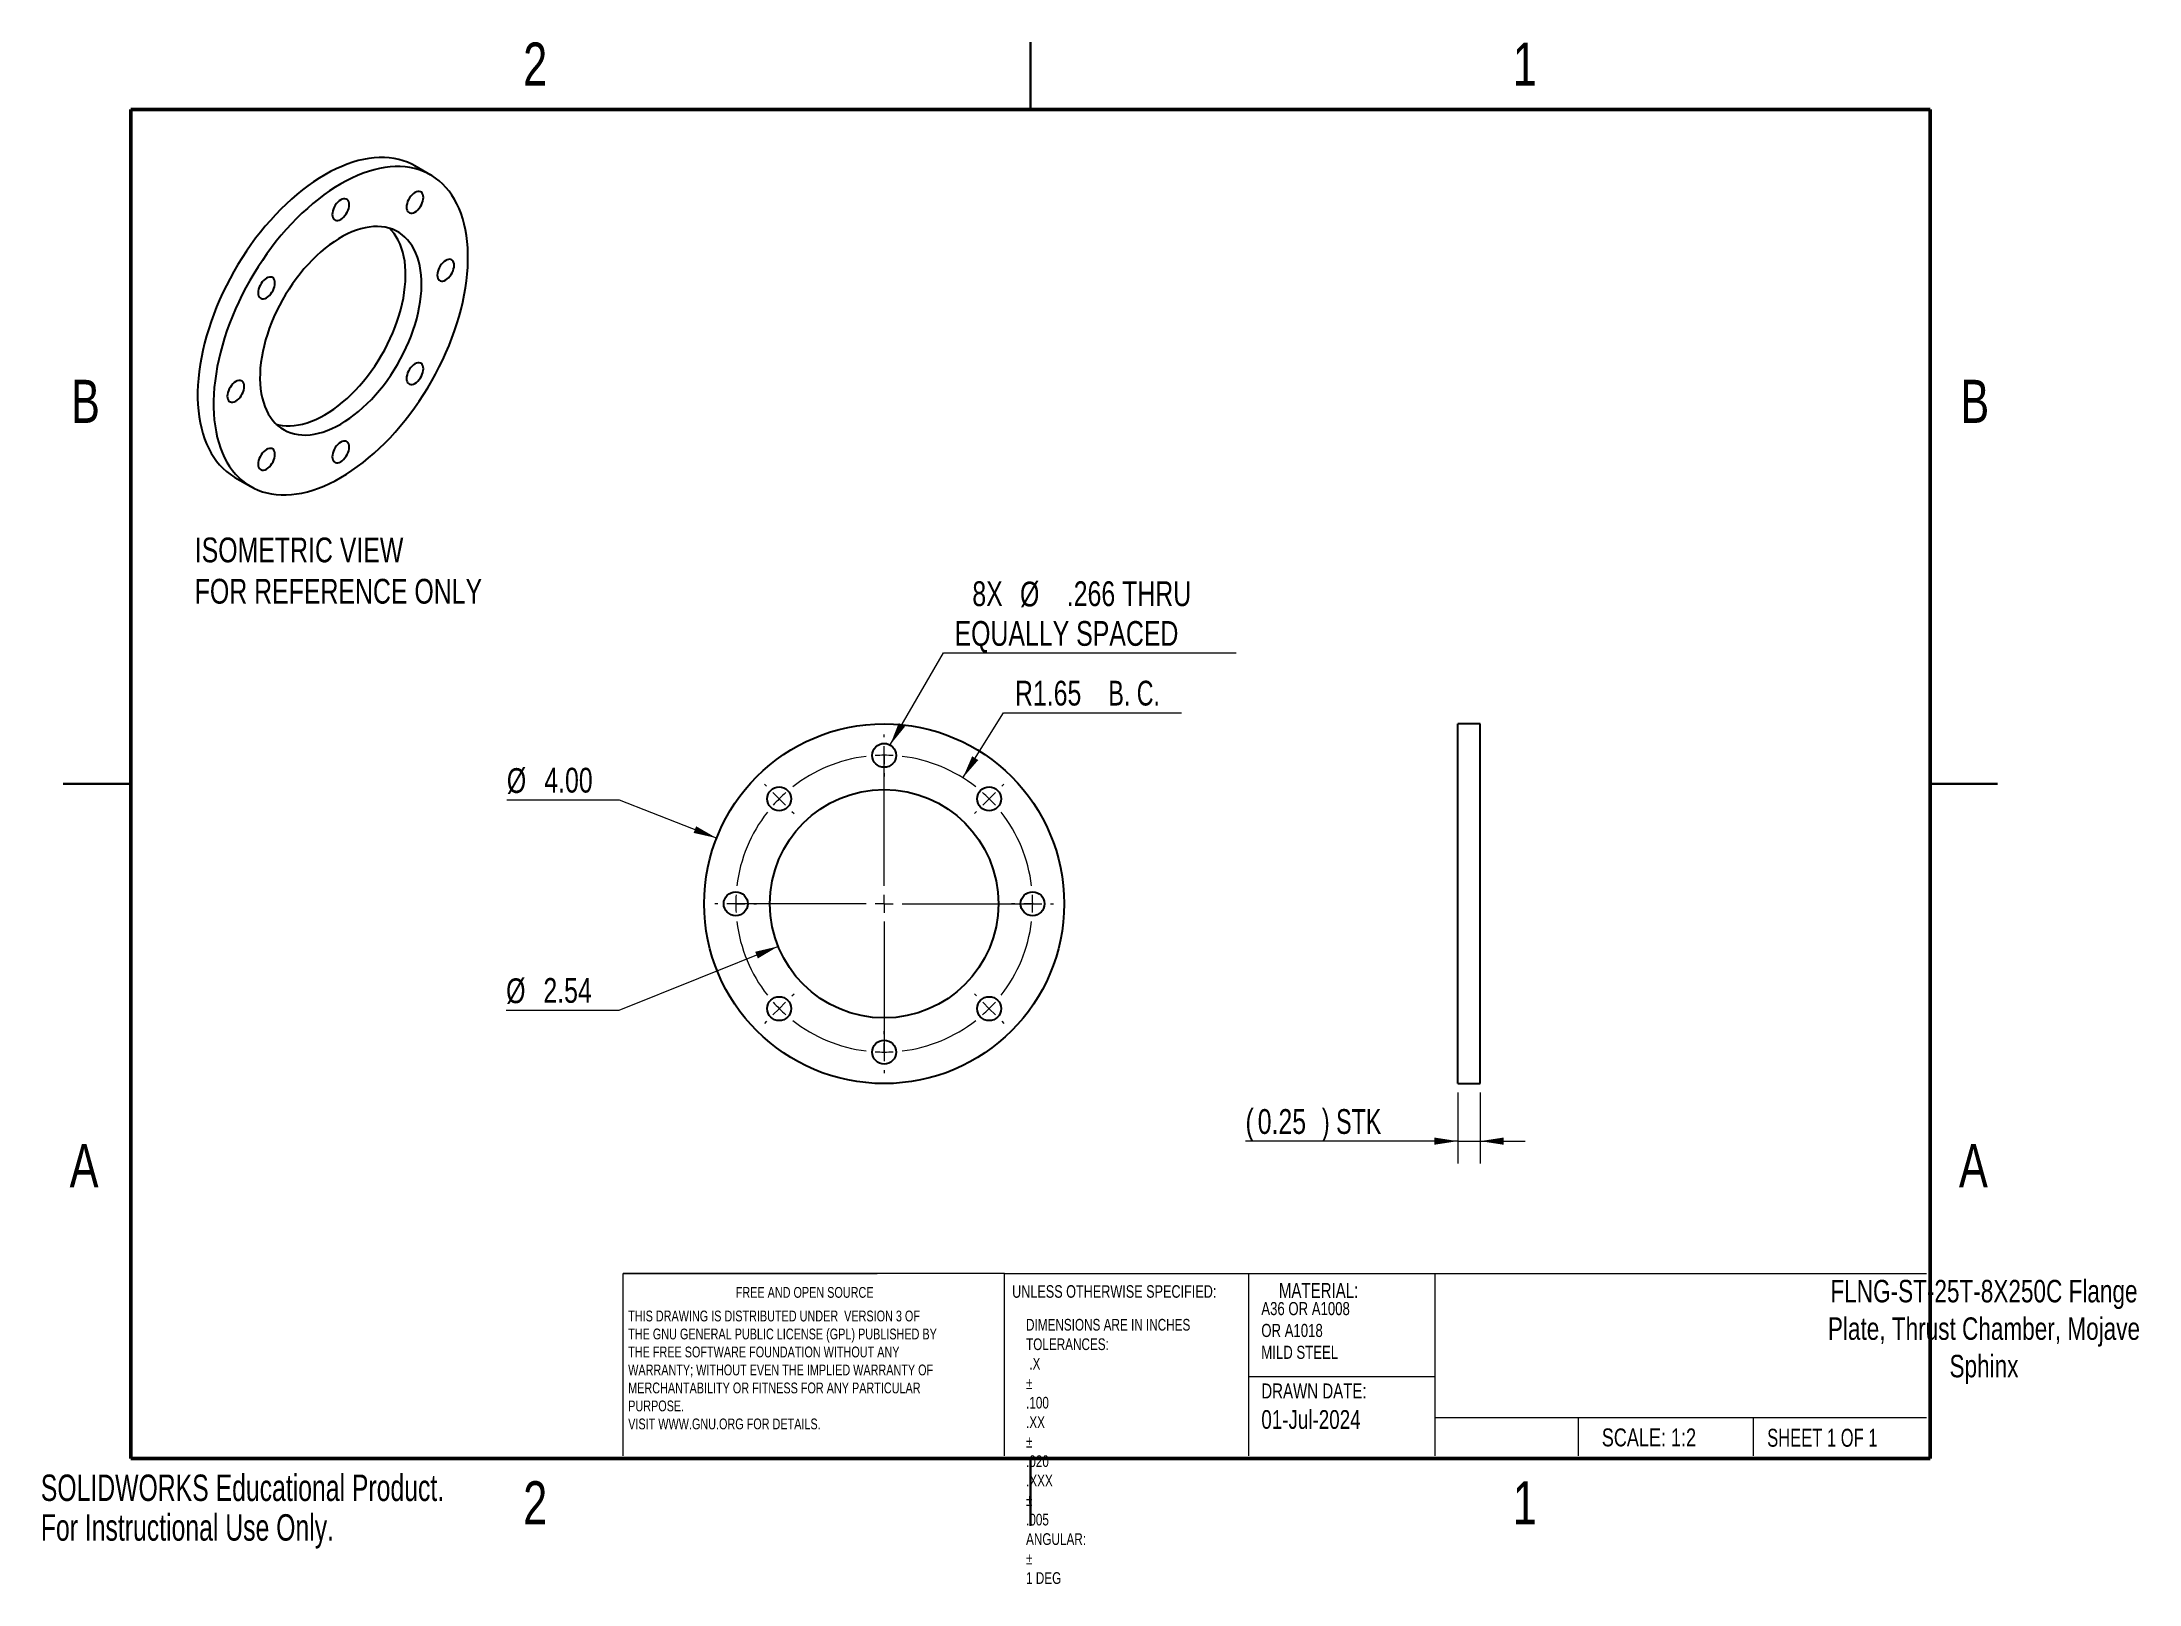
# Model space of a CAD drawing. Header units: inches. Extents: x 0 to 11.7, y -0.2 to 8.4.
import ezdxf

# ---------------------------------------------------------------- set-up
doc = ezdxf.new("R2010")
doc.units = ezdxf.units.IN
doc.header["$MEASUREMENT"] = 0
doc.linetypes.add('CENTERX2', pattern=[0.8, 0.5, -0.1, 0.1, -0.1])
doc.styles.add('SLDTEXTSTYLE0', font='TXT', dxfattribs={"width": 0.75})
doc.styles.add('SLDTEXTSTYLE1', font='TXT', dxfattribs={"width": 0.6875})
doc.styles.add('SLDTEXTSTYLE2', font='TXT', dxfattribs={"width": 0.7})
doc.dimstyles.new('SLDDIMSTYLE0', dxfattribs={"dimtxt": 0.137795, "dimasz": 0.13, "dimexe": 0, "dimexo": 0.0625, "dimgap": 0.034449, "dimtad": 0, "dimtih": 1, "dimtoh": 1, "dimlfac": 2, "dimrnd": 1e-09, "dimzin": 12, "dimdsep": 46, "dimtxsty": 'SLDTEXTSTYLE0', "dimsah": 1, "dimcen": 0, "dimadec": 0, "dimazin": 3, "dimtfac": 1, "dimtofl": 0, "dimtmove": 0, "dimatfit": 3, "dimfxl": 0, "dimfrac": 2, "dimtolj": 1, "dimtzin": 12, "dimarcsym": 0})
doc.dimstyles.new('SLDDIMSTYLE1', dxfattribs={"dimtxt": 0.137795, "dimasz": 0.13, "dimexe": 0, "dimexo": 0.0625, "dimgap": 0.034449, "dimtad": 0, "dimtih": 1, "dimtoh": 1, "dimlfac": 2, "dimrnd": 1e-09, "dimzin": 4, "dimdsep": 46, "dimtxsty": 'SLDTEXTSTYLE0', "dimsah": 1, "dimcen": 0, "dimadec": 0, "dimazin": 1, "dimtfac": 1, "dimtofl": 0, "dimtmove": 0, "dimatfit": 3, "dimfxl": 0, "dimfrac": 2, "dimtolj": 1, "dimtzin": 12, "dimarcsym": 0})
doc.dimstyles.new('SLDDIMSTYLE2', dxfattribs={"dimtxt": 0.137795, "dimasz": 0.13, "dimexe": 0, "dimexo": 0.0625, "dimgap": 0.034449, "dimtad": 0, "dimtih": 1, "dimtoh": 1, "dimdec": 3, "dimlfac": 2, "dimrnd": 1e-09, "dimzin": 12, "dimdsep": 46, "dimtxsty": 'SLDTEXTSTYLE0', "dimsah": 1, "dimcen": 0, "dimadec": 0, "dimazin": 3, "dimtfac": 1, "dimtofl": 0, "dimtmove": 0, "dimatfit": 3, "dimfxl": 0, "dimfrac": 2, "dimtolj": 1, "dimtzin": 12, "dimarcsym": 0})
doc.dimstyles.new('SLDDIMSTYLE3', dxfattribs={"dimtxt": 0.137795, "dimasz": 0.13, "dimexe": 0, "dimexo": 0.0625, "dimgap": 0.034449, "dimtad": 0, "dimtih": 1, "dimtoh": 1, "dimlfac": 2, "dimrnd": 1e-09, "dimzin": 12, "dimdsep": 46, "dimtxsty": 'SLDTEXTSTYLE0', "dimsah": 1, "dimcen": 0, "dimadec": 0, "dimazin": 3, "dimtfac": 1, "dimtofl": 0, "dimtmove": 0, "dimatfit": 3, "dimfxl": 0, "dimfrac": 2, "dimtolj": 1, "dimtzin": 12, "dimarcsym": 0})
doc.dimstyles.new('SLDDIMSTYLE4', dxfattribs={"dimtxt": 0.137795, "dimasz": 0.13, "dimexe": 0, "dimexo": 0.0625, "dimgap": 0.034449, "dimtad": 1, "dimlfac": 2, "dimrnd": 1e-09, "dimdsep": 46, "dimtxsty": 'SLDTEXTSTYLE0', "dimsah": 1, "dimcen": 0.09, "dimadec": 0, "dimazin": 2, "dimtfac": 1, "dimtmove": 0, "dimatfit": 0, "dimfxl": 0, "dimfrac": 2, "dimtolj": 1, "dimtzin": 12, "dimarcsym": 0})

# ---------------------------------------------------------------- blocks, each defined once
blk = doc.blocks.new('_D')
at = {"color": 7, "linetype": 'Continuous', "lineweight": 0}
for p, q in [((4.098, 3.347), (3.212, 2.991)), ((3.212, 2.991), (2.586, 2.991))]:
    blk.add_line(p, q, dxfattribs=at)
at = {"color": 7, "linetype": 'Continuous', "lineweight": 18}
blk.add_solid([(4.098, 3.347), (3.97, 3.317), (3.985, 3.28)], dxfattribs=at)
at = {"color": 7, "linetype": 'Continuous', "lineweight": 18, "char_height": 0.1378, "attachment_point": 1, "style": 'SLDTEXTSTYLE0'}
for s, insert in [('%%c', (2.586, 3.169)), ('2.54', (2.793, 3.171))]:
    blk.add_mtext(s, dxfattribs=dict(at, insert=insert))
blk = doc.blocks.new('_D_1')
at = {"color": 7, "linetype": 'Continuous', "lineweight": 0}
for p, q in [((3.217, 4.16), (2.59, 4.16)), ((3.756, 3.949), (3.217, 4.16))]:
    blk.add_line(p, q, dxfattribs=at)
at = {"color": 7, "linetype": 'Continuous', "lineweight": 18}
blk.add_solid([(3.756, 3.949), (3.642, 4.015), (3.628, 3.978)], dxfattribs=at)
at = {"color": 7, "linetype": 'Continuous', "lineweight": 18, "char_height": 0.1378, "attachment_point": 1, "style": 'SLDTEXTSTYLE0'}
for s, insert in [('%%c', (2.59, 4.338)), ('4.00', (2.798, 4.34))]:
    blk.add_mtext(s, dxfattribs=dict(at, insert=insert))
blk = doc.blocks.new('_D_2')
at = {"color": 7, "linetype": 'Continuous', "lineweight": 0}
for p, q in [((4.72, 4.467), (5.016, 4.979)), ((5.016, 4.979), (6.643, 4.979))]:
    blk.add_line(p, q, dxfattribs=at)
at = {"color": 7, "linetype": 'Continuous', "lineweight": 18}
blk.add_solid([(4.72, 4.467), (4.803, 4.569), (4.768, 4.589)], dxfattribs=at)
at = {"color": 7, "linetype": 'Continuous', "lineweight": 18, "char_height": 0.1378, "attachment_point": 1, "style": 'SLDTEXTSTYLE0'}
for s, insert in [('8X', (5.177, 5.377)), ('%%c', (5.442, 5.375)), ('.266 THRU', (5.702, 5.377)), ('EQUALLY SPACED', (5.078, 5.156))]:
    blk.add_mtext(s, dxfattribs=dict(at, insert=insert))
blk = doc.blocks.new('_D_3')
at = {"color": 7, "linetype": 'Continuous', "lineweight": 0}
for p, q in [((5.124, 4.284), (5.351, 4.646)), ((5.351, 4.646), (6.34, 4.646))]:
    blk.add_line(p, q, dxfattribs=at)
at = {"color": 7, "linetype": 'Continuous', "lineweight": 18}
blk.add_solid([(5.124, 4.284), (5.21, 4.383), (5.176, 4.404)], dxfattribs=at)
at = {"color": 7, "linetype": 'Continuous', "lineweight": 18, "char_height": 0.1378, "attachment_point": 1}
for s, insert, style in [('R1.65', (5.414, 4.824), 'SLDTEXTSTYLE0'), ('B. C.', (5.933, 4.824), 'SLDTEXTSTYLE2')]:
    blk.add_mtext(s, dxfattribs=dict(at, insert=insert, style=style))
blk = doc.blocks.new('SW_CENTERMARKSYMBOL_0')
at = {"color": 0, "linetype": 'Continuous', "lineweight": 18}
for p, q in [((-0.583, 0.342), (-0.583, 0.358)), ((-0.583, -0.483), (-0.583, 0.292)), ((-0.583, 0.242), (-0.583, 0.292)), ((-0.583, 0.242), (-0.583, 0.192)), ((-0.583, 0.142), (-0.583, 0.125)), ((-1.237, 0.071), (-1.249, 0.082)), ((-1.167, 0), (-1.202, 0.035)), ((-1.167, 0), (-1.131, -0.035)), ((0, 0), (-0.035, -0.035)), ((0, 0), (0.035, 0.035)), ((0.071, 0.071), (0.082, 0.082)), ((-1.096, -0.071), (-1.084, -0.082)), ((-0.071, -0.071), (-0.082, -0.082)), ((-0.583, -0.583), (-0.583, -0.533)), ((-1.508, -0.583), (-1.525, -0.583)), ((-0.683, -0.583), (-1.458, -0.583)), ((-1.408, -0.583), (-1.458, -0.583)), ((-1.408, -0.583), (-1.358, -0.583)), ((-1.308, -0.583), (-1.292, -0.583)), ((-0.583, -0.583), (-0.633, -0.583)), ((-0.583, -0.583), (-0.583, -0.633)), ((-0.583, -0.583), (-0.533, -0.583)), ((-0.583, -0.683), (-0.583, -1.458)), ((-0.483, -0.583), (0.292, -0.583)), ((0.142, -0.583), (0.125, -0.583)), ((0.242, -0.583), (0.192, -0.583)), ((0.242, -0.583), (0.292, -0.583)), ((0.342, -0.583), (0.358, -0.583)), ((-1.167, -1.167), (-1.131, -1.131)), ((-1.096, -1.096), (-1.084, -1.084)), ((-0.071, -1.096), (-0.082, -1.084)), ((0, -1.167), (-0.035, -1.131)), ((-1.237, -1.237), (-1.249, -1.249)), ((-1.167, -1.167), (-1.202, -1.202)), ((0, -1.167), (0.035, -1.202)), ((0.071, -1.237), (0.082, -1.249)), ((-0.583, -1.308), (-0.583, -1.292)), ((-0.583, -1.408), (-0.583, -1.358)), ((-0.583, -1.408), (-0.583, -1.458)), ((-0.583, -1.508), (-0.583, -1.525))]:
    blk.add_line(p, q, dxfattribs=at)
at = {"color": 0, "linetype": 'CENTERX2', "lineweight": 0}
for start, end in [(96.9449, 128.0551), (51.9449, 83.0551), (141.9449, 173.0551), (6.9449, 38.0551), (186.9449, 218.0551), (321.9449, 353.0551), (231.9449, 263.0551), (276.9449, 308.0551)]:
    blk.add_arc((-0.583, -0.583), 0.825, start, end, dxfattribs=at)
at = {"color": 0, "linetype": 'Continuous', "lineweight": 0}
for start, end in [(90, 93.4725), (86.5275, 90), (135, 138.4725), (131.5275, 135), (45, 48.4725), (41.5275, 45), (176.5275, 180), (0, 3.4725), (180, 183.4725), (356.5275, 0), (221.5275, 225), (315, 318.4725), (225, 228.4725), (311.5275, 315), (266.5275, 270), (270, 273.4725)]:
    blk.add_arc((-0.583, -0.583), 0.825, start, end, dxfattribs=at)
blk = doc.blocks.new('_D_4')
at = {"color": 7, "linetype": 'Continuous', "lineweight": 0}
for p, q in [((7.875, 2.534), (7.875, 2.139)), ((8, 2.534), (8, 2.139)), ((7.875, 2.264), (6.695, 2.264)), ((7.875, 2.264), (8, 2.264)), ((8, 2.264), (8.25, 2.264))]:
    blk.add_line(p, q, dxfattribs=at)
at = {"color": 7, "linetype": 'Continuous', "lineweight": 18}
for points in [[(7.875, 2.264), (7.745, 2.284), (7.745, 2.244)], [(8, 2.264), (8.13, 2.244), (8.13, 2.284)]]:
    blk.add_solid(points, dxfattribs=at)
at = {"color": 7, "linetype": 'Continuous', "lineweight": 18, "attachment_point": 1}
for s, insert, char_height, style in [('(', (6.695, 2.442), 0.138, 'SLDTEXTSTYLE0'), (') STK', (7.12, 2.442), 0.1378, 'SLDTEXTSTYLE2'), ('0.25', (6.763, 2.442), 0.1378, 'SLDTEXTSTYLE0')]:
    blk.add_mtext(s, dxfattribs=dict(at, insert=insert, char_height=char_height, style=style))

msp = doc.modelspace()

# ---------------------------------------------------------------- linework, layer by layer
at = {"color": 7, "linetype": 'Continuous', "lineweight": 25}
for p, q in [((5.5, 8.37504), (5.5, 7.99996)), ((5.5, 8), (5.5, 8.375)), ((2.16682, 7.636), (2.07843, 7.68702)), ((1.07852, 5.95493), (1.1669, 5.9039)), ((7.99997, 4.58406), (7.87497, 4.58406)), ((7.87497, 2.58406), (7.87497, 4.58406)), ((7.99997, 2.58406), (7.99997, 4.58406)), ((0.12496, 4.25), (0.50004, 4.25)), ((0.5, 4.25), (0.125, 4.25)), ((10.87504, 4.25), (10.49996, 4.25)), ((10.5, 4.25), (10.875, 4.25)), ((7.87497, 2.58406), (7.99997, 2.58406)), ((5.5, 0.12496), (5.5, 0.50004)), ((5.5, 0.5), (5.5, 0.125))]:
    msp.add_line(p, q, dxfattribs=at)
at = {"color": 7, "linetype": 'Continuous', "lineweight": 50}
for p, q in [((0.5, 0.5), (0.5, 8)), ((0.5, 8), (10.5, 8)), ((10.5, 8), (10.5, 0.5)), ((10.5, 0.5), (0.5, 0.5))]:
    msp.add_line(p, q, dxfattribs=at)
at = {"color": 7, "linetype": 'Continuous', "lineweight": 18}
for p, q in [((3.23601, 1.52795), (4.64813, 1.52816)), ((3.23601, 0.51433), (3.23601, 1.52795)), ((5.35568, 1.52795), (3.23601, 1.52795)), ((5.35568, 1.52795), (10.47987, 1.52795)), ((5.35568, 0.51433), (5.35568, 1.52795)), ((6.71362, 0.51433), (6.71362, 1.52795)), ((7.74765, 1.52795), (7.74765, 0.51433)), ((6.71362, 0.95605), (7.74765, 0.95605)), ((7.74765, 0.72722), (10.47987, 0.72722)), ((8.54429, 0.72722), (8.54429, 0.51433)), ((9.5162, 0.72722), (9.5162, 0.51433))]:
    msp.add_line(p, q, dxfattribs=at)
at = {"color": 7, "linetype": 'Continuous', "lineweight": 25, "flags": 128}
for points in [[(2.07843, 7.68702), (2.06161, 7.6961), (2.0383, 7.70674), (2.01409, 7.71564), (1.98902, 7.7228), (1.96316, 7.72818), (1.93653, 7.73179), (1.90921, 7.73362), (1.88124, 7.73366), (1.85268, 7.73192), (1.82358, 7.72839), (1.79401, 7.72308), (1.764, 7.71601), (1.73364, 7.70719), (1.70297, 7.69663), (1.67206, 7.68436), (1.64097, 7.6704), (1.60975, 7.65477), (1.57847, 7.63752), (1.5472, 7.61866), (1.51598, 7.59824), (1.48489, 7.57631), (1.45398, 7.55289), (1.42331, 7.52804), (1.39294, 7.5018), (1.36294, 7.47424), (1.33337, 7.44539), (1.30427, 7.41532), (1.27571, 7.38409), (1.24774, 7.35176), (1.22042, 7.31839), (1.19379, 7.28404), (1.16793, 7.24879), (1.14286, 7.2127), (1.11865, 7.17584), (1.09534, 7.13829), (1.07297, 7.10012), (1.0516, 7.0614), (1.03125, 7.02221), (1.01198, 6.98262), (0.99382, 6.94272), (0.9768, 6.90258), (0.96095, 6.86229), (0.94632, 6.82191), (0.93293, 6.78152), (0.92079, 6.74122), (0.90995, 6.70107), (0.90041, 6.66116), (0.8922, 6.62156), (0.88534, 6.58235), (0.87983, 6.54361), (0.87569, 6.50541), (0.87292, 6.46783), (0.87154, 6.43093), (0.87154, 6.39481), (0.87292, 6.35951), (0.87569, 6.32513), (0.87983, 6.29171), (0.88534, 6.25932), (0.8922, 6.22804), (0.90041, 6.19792), (0.90995, 6.16901), (0.92079, 6.14139), (0.93293, 6.11509), (0.94632, 6.09018), (0.96095, 6.06669), (0.9768, 6.04468), (0.99382, 6.0242), (1.01198, 6.00527), (1.03125, 5.98794), (1.0516, 5.97224), (1.07297, 5.9582), (1.07852, 5.95493)], [(1.66686, 5.95341), (1.69814, 5.97226), (1.72936, 5.99268), (1.76045, 6.01462), (1.79136, 6.03804), (1.82203, 6.06289), (1.85239, 6.08912), (1.88239, 6.11669), (1.91197, 6.14553), (1.94107, 6.1756), (1.96963, 6.20683), (1.9976, 6.23917), (2.02492, 6.27254), (2.05154, 6.30688), (2.07741, 6.34214), (2.10248, 6.37823), (2.12669, 6.41508), (2.15, 6.45264), (2.17236, 6.49081), (2.19374, 6.52953), (2.21408, 6.56872), (2.23336, 6.6083), (2.25152, 6.6482), (2.26854, 6.68834), (2.28438, 6.72864), (2.29902, 6.76902), (2.31241, 6.8094), (2.32454, 6.8497), (2.33539, 6.88985), (2.34493, 6.92977), (2.35313, 6.96937), (2.36, 7.00858), (2.36551, 7.04732), (2.36965, 7.08552), (2.37241, 7.1231), (2.3738, 7.15999), (2.3738, 7.19612), (2.37241, 7.23141), (2.36965, 7.2658), (2.36551, 7.29922), (2.36, 7.3316), (2.35313, 7.36289), (2.34493, 7.39301), (2.33539, 7.42191), (2.32454, 7.44954), (2.31241, 7.47583), (2.29902, 7.50075), (2.28438, 7.52423), (2.26854, 7.54624), (2.25152, 7.56673), (2.23336, 7.58566), (2.21408, 7.60299), (2.19374, 7.61869), (2.17236, 7.63273), (2.15, 7.64508), (2.12669, 7.65572), (2.10248, 7.66462), (2.07741, 7.67177), (2.05154, 7.67716), (2.02492, 7.68077), (1.9976, 7.6826), (1.96963, 7.68264), (1.94107, 7.68089), (1.91197, 7.67736), (1.88239, 7.67206), (1.85239, 7.66499), (1.82203, 7.65616), (1.79136, 7.64561), (1.76045, 7.63333), (1.72936, 7.61937), (1.69814, 7.60375), (1.66686, 7.58649), (1.63559, 7.56764), (1.60437, 7.54722), (1.57327, 7.52528), (1.54236, 7.50186), (1.5117, 7.47701), (1.48133, 7.45078), (1.45133, 7.42321), (1.42175, 7.39437), (1.39266, 7.3643), (1.36409, 7.33307), (1.33613, 7.30073), (1.3088, 7.26736), (1.28218, 7.23302), (1.25631, 7.19776), (1.23125, 7.16167), (1.20704, 7.12481), (1.18373, 7.08726), (1.16136, 7.04909), (1.13999, 7.01037), (1.11964, 6.97118), (1.10037, 6.9316), (1.0822, 6.8917), (1.06518, 6.85156), (1.04934, 6.81126), (1.03471, 6.77088), (1.02131, 6.7305), (1.00918, 6.6902), (0.99834, 6.65005), (0.9888, 6.61013), (0.98059, 6.57053), (0.97373, 6.53132), (0.96822, 6.49258), (0.96408, 6.45438), (0.96131, 6.4168), (0.95993, 6.37991), (0.95993, 6.34378), (0.96131, 6.30849), (0.96408, 6.2741), (0.96822, 6.24068), (0.97373, 6.2083), (0.98059, 6.17701), (0.9888, 6.14689), (0.99834, 6.11799), (1.00918, 6.09036), (1.02131, 6.06407), (1.03471, 6.03915), (1.04934, 6.01567), (1.06518, 5.99366), (1.0822, 5.97317), (1.10037, 5.95424), (1.11964, 5.93691), (1.13999, 5.92121), (1.16136, 5.90717), (1.18373, 5.89482), (1.20704, 5.88418), (1.23125, 5.87528), (1.25631, 5.86813), (1.28218, 5.86274), (1.3088, 5.85913), (1.33613, 5.8573), (1.36409, 5.85726), (1.39266, 5.85901), (1.42175, 5.86254), (1.45133, 5.86784), (1.48133, 5.87491), (1.5117, 5.88374), (1.54236, 5.89429), (1.57327, 5.90657), (1.60437, 5.92053), (1.63559, 5.93615), (1.66686, 5.95341)], [(1.66686, 7.3893), (1.67503, 7.39483), (1.68295, 7.40186), (1.69037, 7.41014), (1.69709, 7.41945), (1.70288, 7.42949), (1.70759, 7.43995), (1.71105, 7.45053), (1.71317, 7.4609), (1.71389, 7.47074), (1.71317, 7.47976), (1.71105, 7.48768), (1.70759, 7.49425), (1.70288, 7.49929), (1.69709, 7.50264), (1.69037, 7.50419), (1.68295, 7.50391), (1.67503, 7.50178), (1.66686, 7.4979), (1.6587, 7.49236), (1.65078, 7.48534), (1.64335, 7.47705), (1.63664, 7.46774), (1.63084, 7.4577), (1.62614, 7.44724), (1.62268, 7.43666), (1.62055, 7.42629), (1.61984, 7.41645), (1.62055, 7.40743), (1.62268, 7.39952), (1.62614, 7.39294), (1.63084, 7.3879), (1.63664, 7.38455), (1.64335, 7.383), (1.65078, 7.38329), (1.6587, 7.38541), (1.66686, 7.3893)], [(2.07936, 7.43012), (2.08753, 7.43566), (2.09545, 7.44268), (2.10287, 7.45097), (2.10959, 7.46027), (2.11538, 7.47031), (2.12009, 7.48078), (2.12355, 7.49136), (2.12567, 7.50172), (2.12639, 7.51157), (2.12567, 7.52058), (2.12355, 7.5285), (2.12009, 7.53508), (2.11538, 7.54012), (2.10959, 7.54347), (2.10287, 7.54502), (2.09545, 7.54473), (2.08753, 7.54261), (2.07936, 7.53872), (2.0712, 7.53318), (2.06328, 7.52616), (2.05585, 7.51787), (2.04914, 7.50857), (2.04334, 7.49853), (2.03864, 7.48806), (2.03518, 7.47748), (2.03305, 7.46712), (2.03234, 7.45728), (2.03305, 7.44826), (2.03518, 7.44034), (2.03864, 7.43376), (2.04334, 7.42872), (2.04914, 7.42538), (2.05585, 7.42382), (2.06328, 7.42411), (2.0712, 7.42623), (2.07936, 7.43012)], [(1.66686, 6.25145), (1.69182, 6.26665), (1.71669, 6.28342), (1.74142, 6.30168), (1.76591, 6.3214), (1.79009, 6.3425), (1.8139, 6.36492), (1.83725, 6.38859), (1.86007, 6.41344), (1.8823, 6.4394), (1.90386, 6.46637), (1.92469, 6.49429), (1.94472, 6.52305), (1.96389, 6.55258), (1.98215, 6.58278), (1.99943, 6.61356), (2.01568, 6.64483), (2.03085, 6.67648), (2.0449, 6.70842), (2.05778, 6.74054), (2.06946, 6.77276), (2.07988, 6.80498), (2.08903, 6.83708), (2.09688, 6.86897), (2.1034, 6.90056), (2.10856, 6.93175), (2.11237, 6.96243), (2.11479, 6.99252), (2.11583, 7.02193), (2.11549, 7.05055), (2.11375, 7.07831), (2.11064, 7.10511), (2.10615, 7.13088), (2.10031, 7.15553), (2.09312, 7.17899), (2.08462, 7.20119), (2.07483, 7.22205), (2.06377, 7.24151), (2.05149, 7.25952), (2.03802, 7.27602), (2.02341, 7.29095), (2.00769, 7.30427), (1.99091, 7.31593), (1.97314, 7.32591), (1.95442, 7.33418), (1.93481, 7.3407), (1.91437, 7.34545), (1.89317, 7.34842), (1.87127, 7.34961), (1.84873, 7.34901), (1.82564, 7.34661), (1.80205, 7.34244), (1.77804, 7.33649), (1.7537, 7.32879), (1.72908, 7.31937), (1.70427, 7.30825), (1.67934, 7.29546), (1.65438, 7.28105), (1.62946, 7.26506), (1.60465, 7.24754), (1.58003, 7.22854), (1.55568, 7.20812), (1.53168, 7.18635), (1.50809, 7.1633), (1.48499, 7.13903), (1.46246, 7.11361), (1.44056, 7.08714), (1.41935, 7.05968), (1.39892, 7.03133), (1.37931, 7.00217), (1.36059, 6.97229), (1.34281, 6.94179), (1.32604, 6.91076), (1.31032, 6.87929), (1.2957, 6.84748), (1.28223, 6.81544), (1.26995, 6.78325), (1.2589, 6.75102), (1.24911, 6.71885), (1.2406, 6.68684), (1.23342, 6.65509), (1.22758, 6.62369), (1.22309, 6.59274), (1.21997, 6.56234), (1.21824, 6.53258), (1.21789, 6.50356), (1.21893, 6.47536), (1.22136, 6.44807), (1.22516, 6.42177), (1.23033, 6.39655), (1.23685, 6.37249), (1.24469, 6.34965), (1.25384, 6.32811), (1.26427, 6.30794), (1.27594, 6.2892), (1.28882, 6.27194), (1.30287, 6.25622), (1.31805, 6.24209), (1.3343, 6.22959), (1.35158, 6.21876), (1.36983, 6.20964), (1.389, 6.20224), (1.40904, 6.19661), (1.42986, 6.19274), (1.45143, 6.19066), (1.47365, 6.19037), (1.49648, 6.19187), (1.51983, 6.19515), (1.54363, 6.20022), (1.56782, 6.20704), (1.59231, 6.21561), (1.61703, 6.22588), (1.64191, 6.23784), (1.66686, 6.25145)], [(1.57847, 6.30247), (1.60343, 6.31768), (1.62831, 6.33444), (1.65303, 6.35271), (1.67752, 6.37242), (1.70171, 6.39352), (1.72551, 6.41594), (1.74886, 6.43962), (1.77169, 6.46447), (1.79391, 6.49042), (1.81547, 6.5174), (1.8363, 6.54531), (1.85633, 6.57408), (1.87551, 6.60361), (1.89376, 6.63381), (1.91104, 6.66459), (1.92729, 6.69585), (1.94247, 6.7275), (1.95651, 6.75944), (1.9694, 6.79157), (1.98107, 6.82379), (1.99149, 6.856), (2.00065, 6.8881), (2.00849, 6.92), (2.01501, 6.95159), (2.02018, 6.98277), (2.02398, 7.01346), (2.0264, 7.04355), (2.02744, 7.07295), (2.0271, 7.10158), (2.02536, 7.12933), (2.02225, 7.15614), (2.01776, 7.1819), (2.01192, 7.20656), (2.00473, 7.23001), (1.99623, 7.25221), (1.98644, 7.27307), (1.97538, 7.29254), (1.9631, 7.31055), (1.94963, 7.32704), (1.93705, 7.34005)], [(2.25023, 7.05242), (2.25839, 7.05796), (2.26631, 7.06498), (2.27374, 7.07327), (2.28045, 7.08257), (2.28625, 7.09261), (2.29095, 7.10308), (2.29441, 7.11366), (2.29653, 7.12402), (2.29725, 7.13386), (2.29653, 7.14288), (2.29441, 7.1508), (2.29095, 7.15738), (2.28625, 7.16242), (2.28045, 7.16576), (2.27374, 7.16732), (2.26631, 7.16703), (2.25839, 7.16491), (2.25023, 7.16102), (2.24206, 7.15548), (2.23414, 7.14846), (2.22672, 7.14017), (2.22, 7.13087), (2.2142, 7.12083), (2.2095, 7.11036), (2.20604, 7.09978), (2.20392, 7.08941), (2.2032, 7.07957), (2.20392, 7.07056), (2.20604, 7.06264), (2.2095, 7.05606), (2.2142, 7.05102), (2.22, 7.04767), (2.22672, 7.04612), (2.23414, 7.04641), (2.24206, 7.04853), (2.25023, 7.05242)], [(1.25436, 6.95386), (1.26253, 6.9594), (1.27045, 6.96642), (1.27787, 6.97471), (1.28459, 6.98401), (1.29038, 6.99405), (1.29509, 7.00452), (1.29855, 7.0151), (1.30067, 7.02546), (1.30139, 7.0353), (1.30067, 7.04432), (1.29855, 7.05224), (1.29509, 7.05882), (1.29038, 7.06386), (1.28459, 7.0672), (1.27787, 7.06876), (1.27045, 7.06847), (1.26253, 7.06635), (1.25436, 7.06246), (1.2462, 7.05692), (1.23828, 7.0499), (1.23085, 7.04161), (1.22414, 7.03231), (1.21834, 7.02227), (1.21364, 7.0118), (1.21018, 7.00122), (1.20805, 6.99085), (1.20734, 6.98101), (1.20805, 6.972), (1.21018, 6.96408), (1.21364, 6.9575), (1.21834, 6.95246), (1.22414, 6.94911), (1.23085, 6.94756), (1.23828, 6.94785), (1.2462, 6.94997), (1.25436, 6.95386)], [(2.07936, 6.47744), (2.08753, 6.48298), (2.09545, 6.49), (2.10287, 6.49829), (2.10959, 6.50759), (2.11538, 6.51763), (2.12009, 6.5281), (2.12355, 6.53868), (2.12567, 6.54905), (2.12639, 6.55889), (2.12567, 6.5679), (2.12355, 6.57582), (2.12009, 6.5824), (2.11538, 6.58744), (2.10959, 6.59079), (2.10287, 6.59234), (2.09545, 6.59205), (2.08753, 6.58993), (2.07936, 6.58604), (2.0712, 6.5805), (2.06328, 6.57348), (2.05585, 6.56519), (2.04914, 6.55589), (2.04334, 6.54585), (2.03864, 6.53538), (2.03518, 6.5248), (2.03305, 6.51444), (2.03234, 6.5046), (2.03305, 6.49558), (2.03518, 6.48766), (2.03864, 6.48108), (2.04334, 6.47604), (2.04914, 6.4727), (2.05585, 6.47114), (2.06328, 6.47143), (2.0712, 6.47355), (2.07936, 6.47744)], [(1.0835, 6.37888), (1.09167, 6.38442), (1.09958, 6.39144), (1.10701, 6.39973), (1.11373, 6.40903), (1.11952, 6.41907), (1.12422, 6.42954), (1.12769, 6.44012), (1.12981, 6.45049), (1.13052, 6.46033), (1.12981, 6.46934), (1.12769, 6.47726), (1.12422, 6.48384), (1.11952, 6.48888), (1.11373, 6.49223), (1.10701, 6.49378), (1.09958, 6.49349), (1.09167, 6.49137), (1.0835, 6.48748), (1.07533, 6.48194), (1.06742, 6.47492), (1.05999, 6.46663), (1.05327, 6.45733), (1.04748, 6.44729), (1.04278, 6.43682), (1.03931, 6.42624), (1.03719, 6.41588), (1.03648, 6.40604), (1.03719, 6.39702), (1.03931, 6.3891), (1.04278, 6.38252), (1.04748, 6.37748), (1.05327, 6.37414), (1.05999, 6.37258), (1.06742, 6.37287), (1.07533, 6.37499), (1.0835, 6.37888)], [(1.30828, 6.25087), (1.32065, 6.24763), (1.34148, 6.24377), (1.36304, 6.24168), (1.38526, 6.24139), (1.40809, 6.24289), (1.43144, 6.24618), (1.45524, 6.25124), (1.47943, 6.25807), (1.50392, 6.26663), (1.52864, 6.27691), (1.55352, 6.28887), (1.57847, 6.30247)], [(1.25436, 6.00118), (1.26253, 6.00672), (1.27045, 6.01374), (1.27787, 6.02203), (1.28459, 6.03133), (1.29038, 6.04137), (1.29509, 6.05184), (1.29855, 6.06242), (1.30067, 6.07278), (1.30139, 6.08262), (1.30067, 6.09164), (1.29855, 6.09956), (1.29509, 6.10614), (1.29038, 6.11118), (1.28459, 6.11452), (1.27787, 6.11608), (1.27045, 6.11579), (1.26253, 6.11367), (1.25436, 6.10978), (1.2462, 6.10424), (1.23828, 6.09722), (1.23085, 6.08893), (1.22414, 6.07963), (1.21834, 6.06959), (1.21364, 6.05912), (1.21018, 6.04854), (1.20805, 6.03817), (1.20734, 6.02833), (1.20805, 6.01932), (1.21018, 6.0114), (1.21364, 6.00482), (1.21834, 5.99978), (1.22414, 5.99643), (1.23085, 5.99488), (1.23828, 5.99517), (1.2462, 5.99729), (1.25436, 6.00118)], [(1.66686, 6.042), (1.67503, 6.04754), (1.68295, 6.05456), (1.69037, 6.06285), (1.69709, 6.07216), (1.70288, 6.0822), (1.70759, 6.09266), (1.71105, 6.10324), (1.71317, 6.11361), (1.71389, 6.12345), (1.71317, 6.13247), (1.71105, 6.14038), (1.70759, 6.14696), (1.70288, 6.152), (1.69709, 6.15535), (1.69037, 6.1569), (1.68295, 6.15661), (1.67503, 6.15449), (1.66686, 6.1506), (1.6587, 6.14506), (1.65078, 6.13804), (1.64335, 6.12976), (1.63664, 6.12045), (1.63084, 6.11041), (1.62614, 6.09994), (1.62268, 6.08937), (1.62055, 6.079), (1.61984, 6.06916), (1.62055, 6.06014), (1.62268, 6.05222), (1.62614, 6.04564), (1.63084, 6.04061), (1.63664, 6.03726), (1.64335, 6.03571), (1.65078, 6.03599), (1.6587, 6.03811), (1.66686, 6.042)]]:
    msp.add_lwpolyline(points, dxfattribs=at)
at = {"color": 7, "linetype": 'Continuous', "lineweight": 25}
for centre, radius in [((4.68697, 3.58406), 1), ((4.68697, 4.40906), 0.0665), ((4.10361, 4.16742), 0.0665), ((4.68697, 3.58406), 0.635), ((5.27033, 4.16742), 0.0665), ((3.86197, 3.58406), 0.0665), ((5.51197, 3.58406), 0.0665), ((4.10361, 3.0007), 0.0665), ((5.27033, 3.0007), 0.0665), ((4.68697, 2.75906), 0.0665)]:
    msp.add_circle(centre, radius, dxfattribs=at)

# ---------------------------------------------------------------- block references
at = {"color": 7, "linetype": 'Continuous', "lineweight": 0}
msp.add_blockref('SW_CENTERMARKSYMBOL_0', (5.27033, 4.16742), dxfattribs=at)

# ---------------------------------------------------------------- texts
for s, insert, char_height, attachment_point, style in [('2', (2.74758, 8.37259), 0.24, 2, 'SLDTEXTSTYLE0'), ('1', (8.24758, 8.37259), 0.24, 2, 'SLDTEXTSTYLE0'), ('B', (0.24817, 6.49759), 0.24, 2, 'SLDTEXTSTYLE0'), ('B', (10.74817, 6.49759), 0.24, 2, 'SLDTEXTSTYLE0'), ('ISOMETRIC VIEW^JFOR REFERENCE ONLY', (0.85545, 5.62029), 0.1377953, 1, 'SLDTEXTSTYLE0'), ('A', (0.24042, 2.24759), 0.24, 2, 'SLDTEXTSTYLE0'), ('A', (10.74042, 2.24759), 0.24, 2, 'SLDTEXTSTYLE0'), ('FREE AND OPEN SOURCE', (3.86214, 1.45299), 0.06, 1, 'SLDTEXTSTYLE0'), ('UNLESS OTHERWISE SPECIFIED:', (5.39801, 1.4631), 0.07, 1, 'SLDTEXTSTYLE0'), ('MATERIAL:', (6.88077, 1.4752), 0.083333, 1, 'SLDTEXTSTYLE0'), ('FLNG-ST-25T-8X250C Flange ^JPlate, Thrust Chamber, Mojave ^JSphinx', (10.7993, 1.4925), 0.125, 2, 'SLDTEXTSTYLE0'), ('THIS DRAWING IS DISTRIBUTED UNDER  VERSION 3 OF ^JTHE GNU GENERAL PUBLIC LICENSE (GPL) PUBLISHED BY ^JTHE FREE SOFTWARE FOUNDATION WITHOUT ANY ^JWARRANTY; WITHOUT EVEN THE IMPLIED WARRANTY OF ^JMERCHANTABILITY OR FITNESS FOR ANY PARTICULAR ^JPURPOSE. ^JVISIT WWW.GNU.ORG FOR DETAILS.', (3.2644, 1.3217), 0.06, 1, 'SLDTEXTSTYLE0'), ('A36 OR A1008 ^JOR A1018 ^JMILD STEEL', (6.78307, 1.36939), 0.0729167, 1, 'SLDTEXTSTYLE0'), ('DIMENSIONS ARE IN INCHES^JTOLERANCES:^J .X      ^J%%p^J.100^J.XX    ^J%%p^J.020^J.XXX  ^J%%p^J.005^JANGULAR: ^J%%p^J1 DEG', (5.47558, 1.2756), 0.065, 1, 'SLDTEXTSTYLE0'), ('DRAWN DATE:', (6.78307, 0.9165), 0.0833333, 1, 'SLDTEXTSTYLE0'), ('01-Jul-2024', (6.78307, 0.7684), 0.1041667, 1, 'SLDTEXTSTYLE0'), ('SCALE: 1:2', (8.67528, 0.66656), 0.1, 1, 'SLDTEXTSTYLE0'), ('SHEET 1 OF 1', (9.5945, 0.66474), 0.1, 1, 'SLDTEXTSTYLE1'), ('2', (2.74758, 0.37259), 0.24, 2, 'SLDTEXTSTYLE0'), ('1', (8.24758, 0.37259), 0.24, 2, 'SLDTEXTSTYLE0')]:
    msp.add_mtext(s, dxfattribs=dict(at, insert=insert, char_height=char_height, attachment_point=attachment_point, style=style))
at = {"color": 7, "linetype": 'Continuous', "char_height": 0.14705, "attachment_point": 1, "style": 'SLDTEXTSTYLE2'}
for s, insert in [('SOLIDWORKS Educational Product.', (0, 0.41013)), ('For Instructional Use Only.', (0, 0.18956))]:
    msp.add_mtext(s, dxfattribs=dict(at, insert=insert))

# ---------------------------------------------------------------- dimensions: what is measured, and where the dimension line sits
at = {"color": 7, "linetype": 'Continuous', "lineweight": 18}
dim = msp.add_diameter_dim_2p(p1=(4.65372, 4.35147), p2=(4.72022, 4.46665), text='8X <> THRU\\PEQUALLY SPACED', dimstyle='SLDDIMSTYLE2', dxfattribs=at)
dim.commit()
dim.dimension.update_dxf_attribs({"geometry": '_D_2', "text_midpoint": (5.86072, 5.19866), "dimtype": 163})
dim = msp.add_radius_dim(center=(4.68697, 3.58406), mpoint=(5.12436, 4.28357), text='<> B. C.', dimstyle='SLDDIMSTYLE3', dxfattribs=at)
dim.commit()
dim.dimension.update_dxf_attribs({"geometry": '_D_3', "text_midpoint": (5.87668, 4.75545), "dimtype": 164})
for p1, p2, dimstyle, picture, middle in [((5.61799, 3.2191), (3.75595, 3.94902), 'SLDDIMSTYLE1', '_D_1', (2.87252, 4.27067)), ((5.27615, 3.82091), (4.09779, 3.34722), 'SLDDIMSTYLE0', '_D', (2.86769, 3.10167))]:
    dim = msp.add_diameter_dim_2p(p1=p1, p2=p2, dimstyle=dimstyle, dxfattribs=at)
    dim.commit()
    dim.dimension.update_dxf_attribs({"geometry": picture, "text_midpoint": middle, "dimtype": 163})
dim = msp.add_linear_dim(base=(7.99997, 2.26448), p1=(7.87497, 2.58406), p2=(7.99997, 2.58406), text='(<>) STK', dimstyle='SLDDIMSTYLE4', dxfattribs=at)
dim.commit()
dim.dimension.update_dxf_attribs({"geometry": '_D_4', "text_midpoint": (7.10594, 2.26448), "dimtype": 160})

doc.saveas('drawing.dxf')
